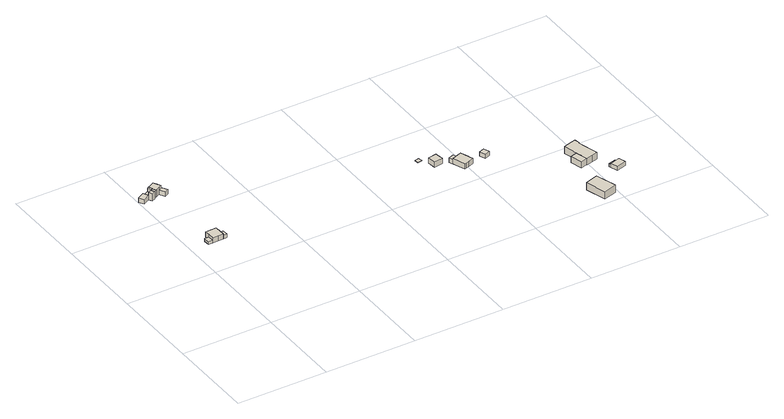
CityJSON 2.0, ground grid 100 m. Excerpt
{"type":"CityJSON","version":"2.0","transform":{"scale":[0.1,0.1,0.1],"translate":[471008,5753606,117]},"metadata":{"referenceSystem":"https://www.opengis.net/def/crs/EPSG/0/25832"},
"CityObjects":{
"building1":{"type":"Building","attributes":{"Gemeindeschluessel":"05711000","function":"31001_1010"},"address":[{"country":"Germany","locality":"Bielefeld","thoroughfareNumber":"44","thoroughfareName":"Sender Straße"}],"children":["building1-1","building1-2","building1-3"]},
"building1-1":{"type":"BuildingPart","attributes":{"BezugspunktDach":"2000","measuredHeight":8.87},"parents":["building1"],"geometry":[{"type":"Solid","lod":"1","boundaries":[[[[0,1,2,3,4,5,6,7]],[[8,9,10,11,12,13,14,15]],[[8,15,7,6]],[[9,8,6,5]],[[10,9,5,4]],[[11,10,4,3]],[[12,11,3,2]],[[13,12,2,1]],[[14,13,1,0]],[[15,14,0,7]]]]}]},
"building1-2":{"type":"BuildingPart","attributes":{"BezugspunktDach":"2000","measuredHeight":3.8},"address":[{"country":"Germany","locality":"Bielefeld","thoroughfareNumber":"44","thoroughfareName":"Sender Straße"}],"parents":["building1"],"geometry":[{"type":"Solid","lod":"1","boundaries":[[[[16,17,18,19]],[[20,21,9,8]],[[20,8,19,18]],[[21,20,18,17]],[[9,21,17,16]],[[8,9,16,19]]]]}]},
"building1-3":{"type":"BuildingPart","attributes":{"BezugspunktDach":"2000","measuredHeight":3.82},"address":[{"country":"Germany","locality":"Bielefeld","thoroughfareNumber":"44","thoroughfareName":"Sender Straße"}],"parents":["building1"],"geometry":[{"type":"Solid","lod":"1","boundaries":[[[[22,23,24,25]],[[26,27,28,29]],[[26,29,25,24]],[[27,26,24,23]],[[28,27,23,22]],[[29,28,22,25]]]]}]},
"building2":{"type":"Building","attributes":{"Gemeindeschluessel":"05711000","function":"31001_1010"},"address":[{"country":"Germany","locality":"Bielefeld","thoroughfareNumber":"40","thoroughfareName":"Sender Straße"}],"children":["building2-1","building2-2","building2-3","building2-4","building2-5"]},
"building2-1":{"type":"BuildingPart","attributes":{"BezugspunktDach":"2000","measuredHeight":4.95},"parents":["building2"],"geometry":[{"type":"Solid","lod":"1","boundaries":[[[[30,31,32,33,34,35]],[[36,37,38,39,40,41]],[[36,41,35,34]],[[37,36,34,33]],[[38,37,33,32]],[[39,38,32,31]],[[40,39,31,30]],[[41,40,30,35]]]]}]},
"building2-2":{"type":"BuildingPart","attributes":{"BezugspunktDach":"2000","measuredHeight":4.95},"parents":["building2"],"geometry":[{"type":"Solid","lod":"1","boundaries":[[[[42,31,30,43,44,45]],[[46,47,40,39,48,49]],[[46,49,45,44]],[[47,46,44,43]],[[40,47,43,30]],[[39,40,30,31]],[[48,39,31,42]],[[49,48,42,45]]]]}]},
"building2-3":{"type":"BuildingPart","attributes":{"BezugspunktDach":"2000","measuredHeight":11.16},"parents":["building2"],"geometry":[{"type":"Solid","lod":"1","boundaries":[[[[50,51,52,53,54]],[[55,41,47,46,56]],[[55,56,54,53]],[[41,55,53,52]],[[47,41,52,51]],[[46,47,51,50]],[[56,46,50,54]]]]}]},
"building2-4":{"type":"BuildingPart","attributes":{"BezugspunktDach":"2000","measuredHeight":9.76},"address":[{"country":"Germany","locality":"Bielefeld","thoroughfareNumber":"40","thoroughfareName":"Sender Straße"}],"parents":["building2"],"geometry":[{"type":"Solid","lod":"1","boundaries":[[[[57,58,59,60,61]],[[62,63,64,65,66]],[[62,66,61,60]],[[63,62,60,59]],[[64,63,59,58]],[[65,64,58,57]],[[66,65,57,61]]]]}]},
"building2-5":{"type":"BuildingPart","attributes":{"BezugspunktDach":"2000","measuredHeight":10.02},"address":[{"country":"Germany","locality":"Bielefeld","thoroughfareNumber":"40","thoroughfareName":"Sender Straße"}],"parents":["building2"],"geometry":[{"type":"Solid","lod":"1","boundaries":[[[[67,68,69,70]],[[71,72,73,74]],[[71,74,70,69]],[[72,71,69,68]],[[73,72,68,67]],[[74,73,67,70]]]]}]},
"building3":{"type":"Building","attributes":{"Gemeindeschluessel":"05711000","function":"31001_1010"},"address":[{"country":"Germany","locality":"Bielefeld","thoroughfareNumber":"42","thoroughfareName":"Sender Straße"}],"children":["building3-1","building3-2"]},
"building3-1":{"type":"BuildingPart","attributes":{"BezugspunktDach":"2000","measuredHeight":11.24},"parents":["building3"],"geometry":[{"type":"Solid","lod":"1","boundaries":[[[[75,76,77,78,79,80,81,82,83]],[[84,85,86,87,88,89,90,91,92]],[[84,92,83,82]],[[85,84,82,81]],[[86,85,81,80]],[[87,86,80,79]],[[88,87,79,78]],[[89,88,78,77]],[[90,89,77,76]],[[91,90,76,75]],[[92,91,75,83]]]]}]},
"building3-2":{"type":"BuildingPart","attributes":{"BezugspunktDach":"2000","measuredHeight":5.07},"parents":["building3"],"geometry":[{"type":"Solid","lod":"1","boundaries":[[[[93,94,95,96,97,98]],[[99,92,91,90,100,101]],[[99,101,98,97]],[[92,99,97,96]],[[91,92,96,95]],[[90,91,95,94]],[[100,90,94,93]],[[101,100,93,98]]]]}]},
"building4":{"type":"Building","attributes":{"Gemeindeschluessel":"05711000","BezugspunktDach":"2000","function":"31001_2720","measuredHeight":1.11},"address":[{"country":"Germany","locality":"Bielefeld","thoroughfareNumber":"41","thoroughfareName":"Sender Straße"}],"geometry":[{"type":"Solid","lod":"1","boundaries":[[[[102,103,104,105]],[[106,107,108,109]],[[106,109,105,104]],[[107,106,104,103]],[[108,107,103,102]],[[109,108,102,105]]]]}]},
"building5":{"type":"Building","attributes":{"Gemeindeschluessel":"05711000","BezugspunktDach":"2000","function":"31001_1220","measuredHeight":8.27},"address":[{"country":"Germany","locality":"Bielefeld","thoroughfareNumber":"41","thoroughfareName":"Sender Straße"}],"geometry":[{"type":"Solid","lod":"1","boundaries":[[[[110,111,112,113]],[[114,115,116,117]],[[114,117,113,112]],[[115,114,112,111]],[[116,115,111,110]],[[117,116,110,113]]]]}]},
"building6":{"type":"Building","attributes":{"Gemeindeschluessel":"05711000","function":"31001_1220"},"address":[{"country":"Germany","locality":"Bielefeld","thoroughfareNumber":"41","thoroughfareName":"Sender Straße"}],"children":["building6-1","building6-2","building6-3"]},
"building6-1":{"type":"BuildingPart","attributes":{"BezugspunktDach":"2000","measuredHeight":8.6},"parents":["building6"],"geometry":[{"type":"Solid","lod":"1","boundaries":[[[[118,119,120,121,122,123,124,125,126]],[[127,128,129,130,131,132,133,134,135]],[[127,135,126,125]],[[128,127,125,124]],[[129,128,124,123]],[[130,129,123,122]],[[131,130,122,121]],[[132,131,121,120]],[[133,132,120,119]],[[134,133,119,118]],[[135,134,118,126]]]]}]},
"building6-2":{"type":"BuildingPart","attributes":{"BezugspunktDach":"2000","measuredHeight":3.29},"parents":["building6"],"geometry":[{"type":"Solid","lod":"1","boundaries":[[[[136,137,138,139]],[[132,131,140,141]],[[132,141,139,138]],[[131,132,138,137]],[[140,131,137,136]],[[141,140,136,139]]]]}]},
"building6-3":{"type":"BuildingPart","attributes":{"BezugspunktDach":"2000","measuredHeight":6.53},"address":[{"country":"Germany","locality":"Bielefeld","thoroughfareNumber":"41","thoroughfareName":"Sender Straße"}],"parents":["building6"],"geometry":[{"type":"Solid","lod":"1","boundaries":[[[[142,143,144,145]],[[146,147,148,149]],[[146,149,145,144]],[[147,146,144,143]],[[148,147,143,142]],[[149,148,142,145]]]]}]},
"building7":{"type":"Building","attributes":{"Gemeindeschluessel":"05711000","BezugspunktDach":"2000","function":"31001_2720","measuredHeight":6.19},"address":[{"country":"Germany","locality":"Bielefeld","thoroughfareNumber":"41","thoroughfareName":"Sender Straße"}],"geometry":[{"type":"Solid","lod":"1","boundaries":[[[[150,151,152,153]],[[154,155,156,157]],[[154,157,153,152]],[[155,154,152,151]],[[156,155,151,150]],[[157,156,150,153]]]]}]},
"building8":{"type":"Building","attributes":{"Gemeindeschluessel":"05711000","BezugspunktDach":"2000","function":"31001_2720","measuredHeight":11.78},"address":[{"country":"Germany","locality":"Bielefeld","thoroughfareNumber":"43","thoroughfareName":"Sender Straße"}],"geometry":[{"type":"Solid","lod":"1","boundaries":[[[[158,159,160,161]],[[162,163,164,165]],[[162,165,161,160]],[[163,162,160,159]],[[164,163,159,158]],[[165,164,158,161]]]]}]},
"building9":{"type":"Building","attributes":{"name":"Rolfs Hof","Gemeindeschluessel":"05711000","function":"31001_1220"},"address":[{"country":"Germany","locality":"Bielefeld","thoroughfareNumber":"43","thoroughfareName":"Sender Straße"}],"children":["building9-1","building9-2"]},
"building9-1":{"type":"BuildingPart","attributes":{"BezugspunktDach":"2000","measuredHeight":10.8},"parents":["building9"],"geometry":[{"type":"Solid","lod":"1","boundaries":[[[[166,167,168,169,170,171,172,173,174]],[[175,176,177,178,179,180,181,182,183]],[[175,183,174,173]],[[176,175,173,172]],[[177,176,172,171]],[[178,177,171,170]],[[179,178,170,169]],[[180,179,169,168]],[[181,180,168,167]],[[182,181,167,166]],[[183,182,166,174]]]]}]},
"building9-2":{"type":"BuildingPart","attributes":{"BezugspunktDach":"2000","measuredHeight":10.55},"address":[{"country":"Germany","locality":"Bielefeld","thoroughfareNumber":"43","thoroughfareName":"Sender Straße"}],"parents":["building9"],"geometry":[{"type":"Solid","lod":"1","boundaries":[[[[184,185,186,187]],[[188,189,190,191]],[[188,191,187,186]],[[189,188,186,185]],[[190,189,185,184]],[[191,190,184,187]]]]}]},
"building10":{"type":"Building","attributes":{"Gemeindeschluessel":"05711000","function":"31001_2720"},"address":[{"country":"Germany","locality":"Bielefeld","thoroughfareNumber":"43","thoroughfareName":"Sender Straße"}],"children":["building10-1","building10-2"]},
"building10-1":{"type":"BuildingPart","attributes":{"BezugspunktDach":"2000","measuredHeight":5.98},"parents":["building10"],"geometry":[{"type":"Solid","lod":"1","boundaries":[[[[192,193,194,195]],[[196,197,198,199]],[[196,199,195,194]],[[197,196,194,193]],[[198,197,193,192]],[[199,198,192,195]]]]}]},
"building10-2":{"type":"BuildingPart","attributes":{"BezugspunktDach":"2000","measuredHeight":3.23},"parents":["building10"],"geometry":[{"type":"Solid","lod":"1","boundaries":[[[[200,201,202,203]],[[197,204,205,206]],[[197,206,203,202]],[[204,197,202,201]],[[205,204,201,200]],[[206,205,200,203]]]]}]}
},
"vertices":[
[351,1417,80],[349,1484,80],[347,1541,80],[286,1539,80],[226,1537,80],[227,1480,80],[230,1412,80],[290,1415,80],[230,1412,22],[227,1480,22],[226,1537,22],[286,1539,22],[347,1541,22],[349,1484,22],[351,1417,22],[290,1415,22],
[227,1480,54],[179,1478,54],[181,1411,54],[230,1412,54],[181,1411,22],[179,1478,22],
[393,1486,61],[349,1484,61],[351,1417,61],[395,1418,61],[351,1417,23],[349,1484,23],[393,1486,23],[395,1418,23],
[115,2384,54],[94,2420,54],[83,2440,54],[7,2397,54],[38,2340,54],[112,2382,54],[38,2340,4],[7,2397,4],[83,2440,4],[94,2420,4],[115,2384,4],[112,2382,4],
[137,2444,54],[149,2403,54],[151,2400,54],[159,2405,54],[151,2400,4],[149,2403,4],[137,2444,4],[159,2405,4],
[151,2400,86],[149,2403,86],[112,2382,86],[134,2343,86],[172,2364,86],[134,2343,4],[172,2364,4],
[179,2416,84],[159,2405,84],[151,2400,84],[172,2364,84],[200,2380,84],[172,2364,14],[151,2400,14],[159,2405,14],[179,2416,14],[200,2380,14],
[157,2456,92],[137,2444,92],[159,2405,92],[179,2416,92],[159,2405,12],[137,2444,12],[157,2456,12],[179,2416,12],
[276,2423,87],[275,2426,87],[255,2461,87],[233,2499,87],[157,2456,87],[178,2418,87],[179,2416,87],[200,2380,87],[244,2405,87],[200,2380,3],[179,2416,3],[178,2418,3],[157,2456,3],[233,2499,3],[255,2461,3],[275,2426,3],[276,2423,3],[244,2405,3],
[286,2432,54],[275,2426,54],[276,2423,54],[244,2405,54],[280,2343,54],[323,2368,54],[280,2343,3],[286,2432,3],[323,2368,3],
[2650,1560,37],[2603,1551,37],[2611,1507,37],[2658,1516,37],[2611,1507,31],[2603,1551,31],[2650,1560,31],[2658,1516,31],
[2788,1470,89],[2692,1454,89],[2707,1363,89],[2803,1378,89],[2707,1363,28],[2692,1454,28],[2788,1470,28],[2803,1378,28],
[2989,1194,93],[3046,1213,93],[3017,1295,93],[2995,1355,93],[2944,1337,93],[2938,1335,93],[2881,1314,93],[2931,1175,93],[2947,1181,93],[2931,1175,34],[2881,1314,34],[2938,1335,34],[2944,1337,34],[2995,1355,34],[3017,1295,34],[3046,1213,34],[2989,1194,34],[2947,1181,34],
[3027,1366,67],[2995,1355,67],[3017,1295,67],[3048,1307,67],[3027,1366,34],[3048,1307,34],
[2928,1381,82],[2865,1359,82],[2881,1314,82],[2944,1337,82],[2881,1314,31],[2865,1359,31],[2928,1381,31],[2944,1337,31],
[3228,1311,82],[3165,1287,82],[3191,1219,82],[3254,1242,82],[3191,1219,36],[3165,1287,36],[3228,1311,36],[3254,1242,36],
[3858,278,139],[3713,233,139],[3783,4,139],[3928,49,139],[3783,4,56],[3713,233,56],[3858,278,56],[3928,49,56],
[4079,626,129],[4015,859,129],[4025,862,129],[4011,915,129],[3934,894,129],[3867,875,129],[3909,724,129],[3946,590,129],[4013,608,129],[3946,590,50],[3909,724,50],[3867,875,50],[3934,894,50],[4011,915,50],[4025,862,50],[4015,859,50],[4079,626,50],[4013,608,50],
[3909,724,126],[3833,703,126],[3870,569,126],[3946,590,126],[3870,569,56],[3833,703,56],[3909,724,56],[3946,590,56],
[4228,467,99],[4116,435,99],[4139,354,99],[4251,386,99],[4139,354,53],[4116,435,53],[4228,467,53],[4251,386,53],
[4188,477,86],[4110,455,86],[4116,435,86],[4194,457,86],[4110,455,53],[4188,477,53],[4194,457,53]
]}
